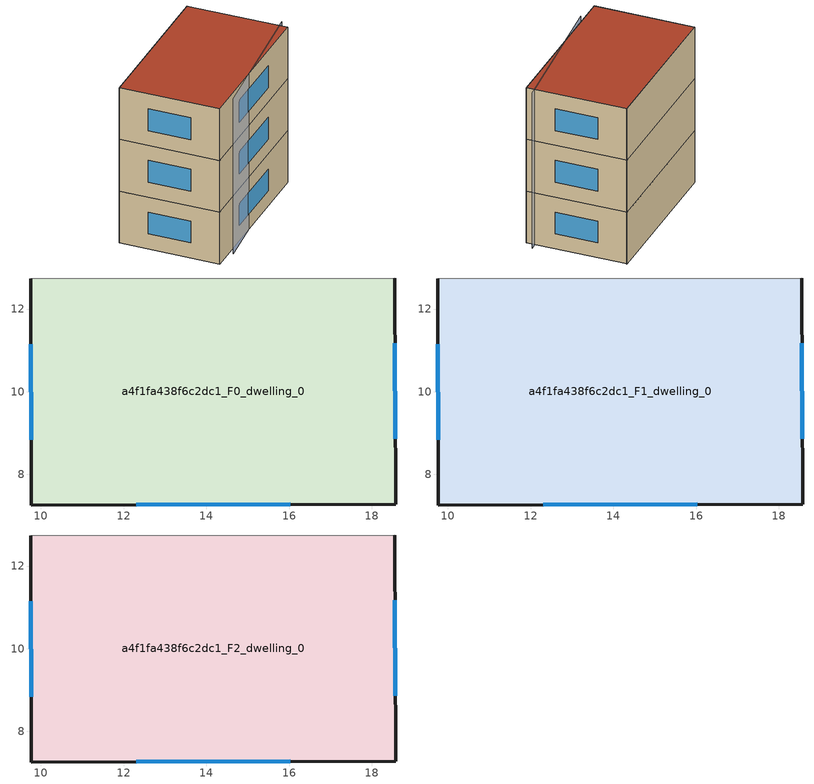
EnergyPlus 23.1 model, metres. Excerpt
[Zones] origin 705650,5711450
a4f1fa438f6c2dc1_F0_dwelling_0
 floor ground (EU_floor_Construction): 18.55,12.75 18.58,7.28 9.76,7.26 9.76,12.73 z0
 wall outside (EU_wall_Construction): 9.76,12.73 9.76,7.26 18.58,7.28 18.55,12.75 z0:3
 wall adiabatic (EU_wall_Construction): 18.55,12.75 9.76,12.73 z0:3
 window (EU_Window_Construction): 18.57,8.86 18.56,11.17 / 12.31,7.27 16.03,7.28 / 9.76,11.15 9.76,8.84 z0.87:2.13
a4f1fa438f6c2dc1_F1_dwelling_0
 floor to a4f1fa438f6c2dc1_F0_dwelling_0 (EU_floor_Construction): 18.55,12.75 18.58,7.28 9.76,7.26 9.75,12.73 z3
 wall outside (EU_wall_Construction): 9.76,12.73 9.76,7.26 18.58,7.28 18.55,12.75 z3:6
 wall adiabatic (EU_wall_Construction): 18.55,12.75 9.76,12.73 z3:6
 window (EU_Window_Construction): 18.57,8.86 18.56,11.17 / 12.31,7.27 16.03,7.28 / 9.76,11.15 9.76,8.84 z3.87:5.13
a4f1fa438f6c2dc1_F2_dwelling_0
 floor to a4f1fa438f6c2dc1_F1_dwelling_0 (EU_floor_Construction): 18.55,12.75 18.58,7.28 9.76,7.26 9.75,12.73 z6
 wall outside (EU_wall_Construction): 9.76,12.73 9.76,7.26 18.58,7.28 18.55,12.75 z6:9
 wall adiabatic (EU_wall_Construction): 18.55,12.75 9.76,12.73 z6:9
 window (EU_Window_Construction): 18.57,8.86 18.56,11.17 / 12.31,7.27 16.03,7.28 / 9.76,11.15 9.76,8.84 z6.87:8.13
 roof outside (EU_roof_Construction): 18.58,7.28 18.55,12.75 9.76,12.73 9.76,7.26 z9
shading: 10.96,7.03 18.94,7.76 / 18.57,12.75 9.76,12.73 z0:9
[Building]
EU S2 Campaign: North Axis=0; Terrain=City; Solar Distribution=FullExterior
[Site:Location]
London: Latitude=51.5; Longitude=-0.5; Time Zone=0; Elevation=25
[SizingPeriod:WeatherFileDays]
AnnualSizingPeriod: Begin Month=1; Begin Day of Month=1; End Month=12; End Day of Month=31; Day of Week for Start Day=Monday; Use Weather File Daylight Saving Period=No; Use Weather File Rain and Snow Indicators=No
[MATERIAL]
EU_InternalMass_Material: Roughness=MediumRough; Thickness=0.1; Conductivity=1; Density=1800; Specific Heat=900; Thermal Absorptance=0.9; Solar Absorptance=0.7; Visible Absorptance=0.7
[MATERIAL:NOMASS] Roughness=MediumRough; Thermal Absorptance=0.9; Solar Absorptance=0.7; Visible Absorptance=0.7
Name | Thermal Resistance
EU_wall_NoMass | 0.724719
EU_roof_NoMass | 2.98947
EU_floor_NoMass | 2.39157
[WINDOWMATERIAL:SIMPLEGLAZINGSYSTEM]
EU_Window_SimpleGlazing: UFactor=2.63425; Solar Heat Gain Coefficient=0.76; Visible Transmittance=0.76
[CONSTRUCTION]
EU_wall_Construction: EU_wall_NoMass
EU_roof_Construction: EU_roof_NoMass
EU_floor_Construction: EU_floor_NoMass
EU_Window_Construction: EU_Window_SimpleGlazing
EU_InternalMass_Construction: EU_InternalMass_Material
[ZONE] Type=1; Multiplier=1; Ceiling Height=autocalculate; Volume=144.42; Floor Area=autocalculate; Part of Total Floor Area=Yes
a4f1fa438f6c2dc1_F0_dwelling_0; a4f1fa438f6c2dc1_F1_dwelling_0; a4f1fa438f6c2dc1_F2_dwelling_0
[INTERNALMASS] Construction=EU_InternalMass_Construction; Surface Area=48.14
Name | Zone or ZoneList
a4f1fa438f6c2dc1_F0_dwelling_0_EU_InternalMass | a4f1fa438f6c2dc1_F0_dwelling_0
a4f1fa438f6c2dc1_F1_dwelling_0_EU_InternalMass | a4f1fa438f6c2dc1_F1_dwelling_0
a4f1fa438f6c2dc1_F2_dwelling_0_EU_InternalMass | a4f1fa438f6c2dc1_F2_dwelling_0
[OTHEREQUIPMENT] Fuel Type=Electricity; Design Level Calculation Method=Watts/Area; Power per Zone Floor Area=1; Fraction Latent=0; Fraction Radiant=0; Fraction Lost=0; Carbon Dioxide Generation Rate=0; EndUse Subcategory=EU_Step8_InternalGains
Name | Zone or ZoneList or Space or SpaceList | Schedule
EU_Step8_InternalGain_a4f1fa438f6c2dc1_F0_dwelling_0_f000 | a4f1fa438f6c2dc1_F0_dwelling_0 | EU_Step8_GainSchedule_a4f1fa438f6c2dc1_F0_dwelling_0_f000
EU_Step8_InternalGain_a4f1fa438f6c2dc1_F1_dwelling_0_f000 | a4f1fa438f6c2dc1_F1_dwelling_0 | EU_Step8_GainSchedule_a4f1fa438f6c2dc1_F1_dwelling_0_f000
EU_Step8_InternalGain_a4f1fa438f6c2dc1_F2_dwelling_0_f000 | a4f1fa438f6c2dc1_F2_dwelling_0 | EU_Step8_GainSchedule_a4f1fa438f6c2dc1_F2_dwelling_0_f000
[ZONEVENTILATION:DESIGNFLOWRATE] Schedule=EU_AlwaysOn; Design Flow Rate Calculation Method=AirChanges/Hour; Air Changes per Hour=0.418135; Ventilation Type=Natural; Fan Pressure Rise=0; Fan Total Efficiency=1; Constant Term Coefficient=1; Temperature Term Coefficient=0; Velocity Term Coefficient=0; Velocity Squared Term Coefficient=0; Minimum Indoor Temperature=-100; Maximum Indoor Temperature=100; Delta Temperature=-100; Minimum Outdoor Temperature=-100; Maximum Outdoor Temperature=100; Maximum Wind Speed=40
Name | Zone or ZoneList or Space or SpaceList
EU_ConstantAir_a4f1fa438f6c2dc1_F0_dwelling_0 | a4f1fa438f6c2dc1_F0_dwelling_0
EU_ConstantAir_a4f1fa438f6c2dc1_F1_dwelling_0 | a4f1fa438f6c2dc1_F1_dwelling_0
EU_ConstantAir_a4f1fa438f6c2dc1_F2_dwelling_0 | a4f1fa438f6c2dc1_F2_dwelling_0
[HVACTEMPLATE:THERMOSTAT] Constant Heating Setpoint=20; Constant Cooling Setpoint=50
EU_HeatOnly_a4f1fa438f6c2dc1_F0_dwelling_0; EU_HeatOnly_a4f1fa438f6c2dc1_F1_dwelling_0; EU_HeatOnly_a4f1fa438f6c2dc1_F2_dwelling_0
[HVACTEMPLATE:ZONE:IDEALLOADSAIRSYSTEM] System Availability Schedule=EU_AlwaysOn; Maximum Heating Supply Air Temperature=50; Minimum Cooling Supply Air Temperature=13; Maximum Heating Supply Air Humidity Ratio=0.0156; Minimum Cooling Supply Air Humidity Ratio=0.0077; Heating Limit=NoLimit; Cooling Limit=NoLimit; Heating Availability Schedule=EU_AlwaysOn; Cooling Availability Schedule=EU_CoolingOff; Dehumidification Control Type=ConstantSensibleHeatRatio; Cooling Sensible Heat Ratio=0.7; Dehumidification Setpoint=60; Humidification Control Type=None; Humidification Setpoint=30; Outdoor Air Method=None; Outdoor Air Flow Rate per Person=0.00944; Outdoor Air Flow Rate per Zone Floor Area=0; Outdoor Air Flow Rate per Zone=0; Demand Controlled Ventilation Type=None; Outdoor Air Economizer Type=NoEconomizer; Heat Recovery Type=None; Sensible Heat Recovery Effectiveness=0.7; Latent Heat Recovery Effectiveness=0.65
Name | Template Thermostat
a4f1fa438f6c2dc1_F0_dwelling_0 | EU_HeatOnly_a4f1fa438f6c2dc1_F0_dwelling_0
a4f1fa438f6c2dc1_F1_dwelling_0 | EU_HeatOnly_a4f1fa438f6c2dc1_F1_dwelling_0
a4f1fa438f6c2dc1_F2_dwelling_0 | EU_HeatOnly_a4f1fa438f6c2dc1_F2_dwelling_0
[SIZING:ZONE] Zone Cooling Design Supply Air Temperature Input Method=SupplyAirTemperature; Zone Cooling Design Supply Air Temperature=13; Zone Heating Design Supply Air Temperature Input Method=SupplyAirTemperature; Zone Heating Design Supply Air Temperature=50; Zone Cooling Design Supply Air Humidity Ratio=0.008; Zone Heating Design Supply Air Humidity Ratio=0.008; Cooling Design Air Flow Method=DesignDay; Cooling Design Air Flow Rate=0; Cooling Minimum Air Flow per Zone Floor Area=0.000762; Cooling Minimum Air Flow=0; Cooling Minimum Air Flow Fraction=0.2; Heating Design Air Flow Method=DesignDay; Heating Design Air Flow Rate=0; Heating Maximum Air Flow per Zone Floor Area=0.002032; Heating Maximum Air Flow=0.141576; Heating Maximum Air Flow Fraction=0.3; Account for Dedicated Outdoor Air System=No; Dedicated Outdoor Air System Control Strategy=NeutralSupplyAir; Dedicated Outdoor Air Low Setpoint Temperature for Design=autosize; Dedicated Outdoor Air High Setpoint Temperature for Design=autosize; Zone Load Sizing Method=Sensible Load Only No Latent Load; Zone Latent Cooling Design Supply Air Humidity Ratio Input Method=HumidityRatioDifference; Zone Cooling Design Supply Air Humidity Ratio Difference=0.005; Zone Latent Heating Design Supply Air Humidity Ratio Input Method=HumidityRatioDifference; Zone Humidification Design Supply Air Humidity Ratio Difference=0.005
a4f1fa438f6c2dc1_F0_dwelling_0; a4f1fa438f6c2dc1_F1_dwelling_0; a4f1fa438f6c2dc1_F2_dwelling_0
[SCHEDULE:CONSTANT]
Name | Hourly Value
EU_AlwaysOn | 1
EU_CoolingOff | 0
[SCHEDULE:FILE] Column Number=1; Rows to Skip at Top=0; Number of Hours of Data=8760; Column Separator=Comma; Interpolate to Timestep=No; Minutes per Item=60; Adjust Schedule for Daylight Savings=Yes
Name | File
EU_Step8_GainSchedule_a4f1fa438f6c2dc1_F0_dwelling_0_f000 | ../../schedules/a4f1fa438f6c2dc1/a4f1fa438f6c2dc1_F0_dwelling_0_f000_gain.csv
EU_Step8_GainSchedule_a4f1fa438f6c2dc1_F1_dwelling_0_f000 | ../../schedules/a4f1fa438f6c2dc1/a4f1fa438f6c2dc1_F1_dwelling_0_f000_gain.csv
EU_Step8_GainSchedule_a4f1fa438f6c2dc1_F2_dwelling_0_f000 | ../../schedules/a4f1fa438f6c2dc1/a4f1fa438f6c2dc1_F2_dwelling_0_f000_gain.csv
